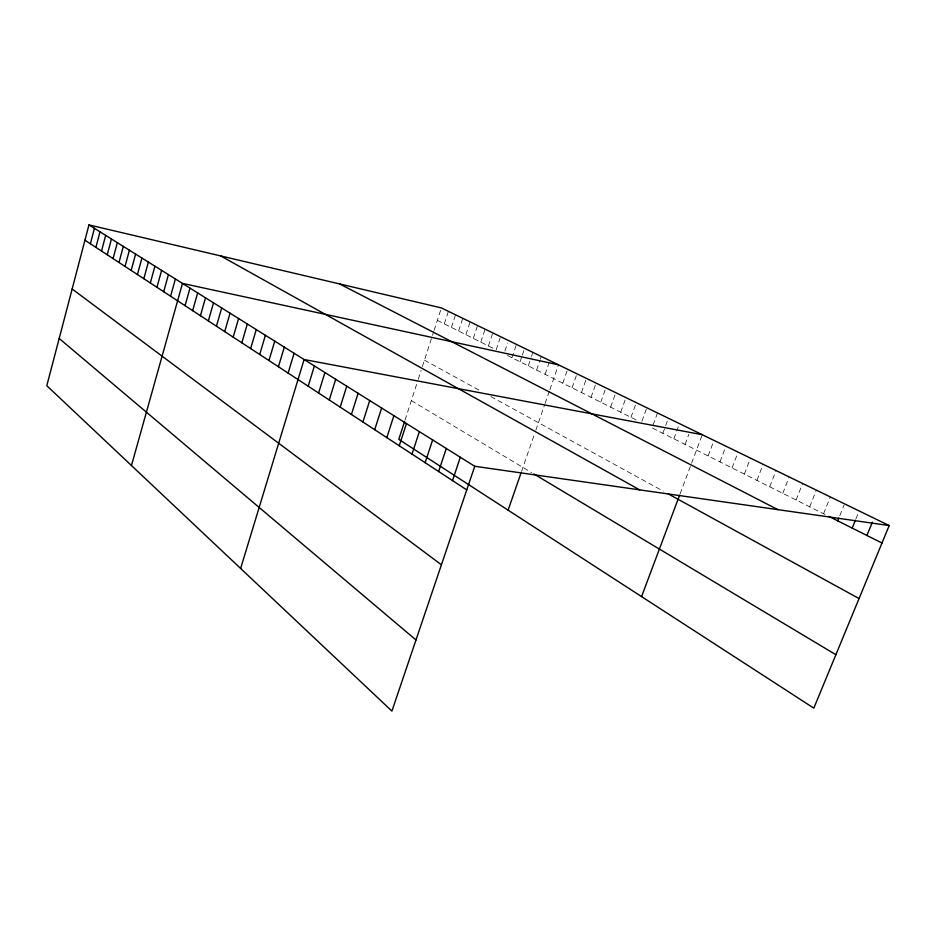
<?xml version="1.0" encoding="UTF-8"?>
<svg xmlns="http://www.w3.org/2000/svg" width="936" height="936" viewBox="0 0 936 936"><rect width="100%" height="100%" fill="white"/><g stroke="black" fill="none" stroke-linecap="round" stroke-linejoin="round"><path stroke-width="0.7" stroke-dasharray="4.68 3.51" d="M405.042 420.065L417.877 380.461M418.287 379.197L421.153 370.328M422.393 366.514L432.093 336.597M432.49 335.345L433.707 331.613M434.105 330.361L441.382 307.909M444.331 323.856L448.414 311.325M451.409 327.413L455.539 314.788M458.605 331.005L462.77 318.298M465.894 334.655L470.106 321.867M473.288 338.364L477.547 325.494M480.8 342.12L485.105 329.156M488.416 345.934L492.769 332.888M496.15 349.807L500.116 337.99M504.89 351.094L507.569 343.161M511.969 357.727L516.473 344.413M520.065 361.787L521.89 356.417M522.346 355.072L524.628 348.368M528.278 365.894L531.051 357.786M531.508 356.44L532.888 352.392M536.62 370.071L539.896 360.547M540.353 359.19L541.289 356.476M545.103 374.318L549.35 361.986M521.539 471.44L534.538 433.93M535.837 430.186L544.612 404.867M545.091 403.486L549.385 391.084M549.865 389.704L558.488 364.829M562.805 383.187L567.649 369.287M572.06 387.82L576.962 373.803M581.467 392.535L586.439 378.413M591.037 397.32L596.068 383.093M600.76 402.199L605.861 387.855M610.658 407.148L615.829 392.699M620.732 412.191L625.973 397.636M630.981 417.327L636.304 402.644M641.909 421.212L646.32 409.102M657.493 412.951L652.041 427.869L826.137 515.046M662.852 433.286L668.386 418.24M673.861 438.797L679.477 423.634M685.07 444.413L688.873 434.222M680.098 493.857L702.269 434.714M708.119 455.961L713.992 440.411M719.971 461.893L725.927 446.215M732.057 467.941L738.106 452.123M744.377 474.107L750.508 458.16M756.932 480.39L763.156 464.303M769.731 486.802L776.049 470.574M782.788 493.342L789.212 476.974M796.103 500.011L802.632 483.491M809.698 506.821L816.321 490.148M823.563 513.759L830.302 496.946M839.826 515.631L844.038 505.183M855.913 518.86L858.593 512.273M437.346 320.369L493.576 348.52M507.417 355.446L638.808 421.247M424.453 360.161L480.811 391.084M490.885 396.607L663.25 491.154M411.337 400.631L531.648 472.621"/><path stroke-width="1.4" d="M88.955 224.897L46.8 385.714L391.915 711.103L474.751 466.28L88.955 224.897L441.382 307.909L889.2 525.564L813.817 708.142L398.783 439.382L404.598 421.446M90.382 243.746L94.431 228.326M95.905 247.361L100.012 231.812M101.521 251.035L105.686 235.357M107.242 254.779L111.454 238.972M113.069 258.593L117.328 242.646M119.001 262.466L123.318 246.39M125.038 266.421L129.402 250.204M131.18 270.434L135.615 254.089M137.44 274.529L141.933 258.043M143.828 278.706L148.368 262.068M150.322 282.953L154.931 266.175M156.944 287.282L161.624 270.364M163.695 291.704L168.433 274.622M170.586 296.209L175.383 278.975M131.461 465.531L182.473 283.409L558.488 364.829M185.047 305.662L189.996 288.112M192.652 310.635L197.671 292.909M200.409 315.713L205.511 297.823M208.342 320.896L213.513 302.831M216.438 326.196L221.692 307.944M224.722 331.613L230.045 313.174M233.181 337.135L238.598 318.521M241.827 342.798L247.326 323.985M250.661 348.578L256.253 329.577M259.705 354.487L265.391 335.287M268.96 360.547L274.739 341.137M278.425 366.736L284.31 347.116M288.112 373.066L294.091 353.246M240.622 568.456L304.118 359.518L702.269 434.714M308.19 386.205L314.391 365.941M318.603 393.015L324.909 372.528M329.261 399.988L335.696 379.267M340.201 407.137L346.741 386.182M351.409 414.472L358.079 393.284M362.911 421.984L369.708 400.55M374.704 429.706L381.631 408.014M386.814 437.627L393.88 415.678M399.251 445.758L406.458 423.552M412.015 454.112L419.375 431.625M425.143 462.688L432.643 439.932M438.633 471.51L446.285 448.473M452.497 480.577L460.325 457.248M508.108 510.178L521.071 472.785M641.569 596.595L679.583 495.214M837.72 520.849L838.773 518.24M852.169 528.079L855.387 520.182M866.923 535.474L872.375 522.171M474.751 466.28L889.2 525.564M828.711 516.333L881.993 543.02M339.557 283.924L777.91 509.652M668.14 493.845L859.061 598.572M220.709 255.937L639.651 489.867M533.859 473.944L835.883 654.697M84.942 240.201L466.76 489.902M72.154 288.99L441.418 564.794M59.19 338.469L415.982 639.978"/></g></svg>
